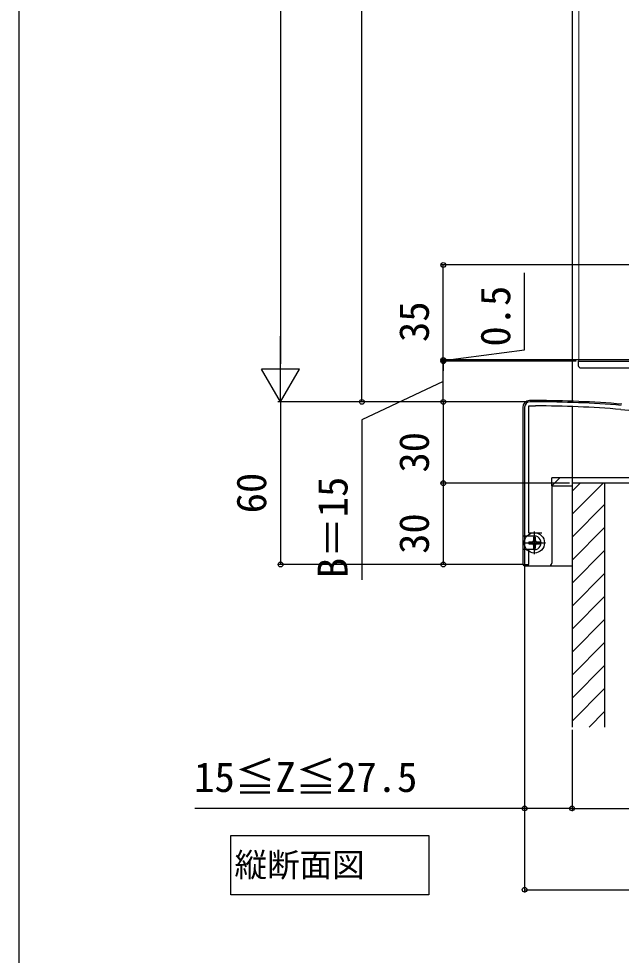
# Model space of a CAD drawing. Units: millimetres, scale not verified. Extents: x -875 to 875, y -1300 to 1292.
# Drawn here: x -875 to -652.8, y -66.3 to 279.3 of the extents above; entities that cross this region are included whole.
import ezdxf
from ezdxf.enums import TextEntityAlignment as Align

# ---------------------------------------------------------------- set-up
doc = ezdxf.new("R2010")
doc.units = ezdxf.units.MM
doc.header["$LTSCALE"] = 8
for name, color, linetype in [('0-1_USER1', 3, 'Continuous'), ('0-2_YKK_11', 7, 'Continuous'), ('0-5_YKK_13', 4, 'Continuous'), ('0-7_YKK_D', 6, 'Continuous'), ('0-8_YKK_ZWAK', 7, 'Continuous'), ('0-9_YSS_K', 3, 'Continuous')]:
    doc.layers.add(name, color=color, linetype=linetype)
doc.layers.add('0-4_YKK_12', color=2, linetype='Continuous', lineweight=18)
doc.styles.add('ＭＳ ゴシック', font='')
doc.styles.get('ＭＳ ゴシック').set_extended_font_data('MS Gothic')

msp = doc.modelspace()

# ---------------------------------------------------------------- linework, layer by layer
at = {"layer": '0-1_USER1'}
msp.add_lwpolyline([(-796.796, -36.093), (-796.796, -22.093), (-723.81, -22.093), (-723.81, -43.975), (-796.796, -43.975)], close=True, dxfattribs=at)
at = {"layer": '0-2_YKK_11'}
for p, q in [((-684.438, 137.907), (-686.438, 137.907)), ((-684.838, 88.407), (-684.838, 83.407)), ((-687.338, 85.907), (-682.338, 85.907))]:
    msp.add_line(p, q, dxfattribs=at)
for points in [[(-688.438, 135.907), (-688.438, 77.907), (-686.838, 77.907), (-686.838, 83.507)], [(-682.038, 89.407), (-686.838, 89.407), (-686.838, 136.407), (-684.438, 136.407)], [(-652.916, 135.108), (-588.894, 129.773), (-588.702, 129.877), (-588.154, 129.832), (-587.981, 129.697), (-490.038, 121.535), (-490.038, 89.407), (-494.454, 89.407), (-494.937, 89.036)]]:
    msp.add_lwpolyline(points, dxfattribs=at)
for centre, radius, start, end in [((-686.437, 135.907), 2, 90.00001, 179.99999), ((-684.438, -246.794), 384.701, 85.28146, 89.99999), ((-684.437, -246.792), 383.199, 85.28153, 90.00001)]:
    msp.add_arc(centre, radius, start, end, dxfattribs=at)
at = {"layer": '0-4_YKK_12'}
msp.add_lwpolyline([(-668.438, 943.907), (-643.438, 943.907), (-643.438, 152.907), (-668.438, 152.907)], close=True, dxfattribs=at)
at = {"layer": '0-5_YKK_13'}
for p, q in [((-668.738, 152.907), (-643.138, 152.907)), ((-668.738, 152.907), (-668.642, 151.346)), ((-667.644, 150.407), (-644.231, 150.407)), ((-684.398, 138.386), (-686.638, 138.386)), ((-684.398, 138.386), (-686.638, 138.386)), ((-689.138, 135.886), (-689.137, 78.386)), ((-689.138, 135.886), (-689.138, 88.386)), ((-638.437, 109.886), (-678.438, 109.886)), ((-678.438, 106.886), (-678.438, 109.886)), ((-678.437, 106.886), (-675.437, 109.886)), ((-638.437, 109.886), (-675.437, 109.886)), ((-678.438, 106.886), (-670.938, 106.886)), ((-678.437, 106.886), (-678.437, 78.386)), ((-684.837, 81.736), (-684.837, 90.036)), ((-684.838, 88.386), (-689.137, 88.386)), ((-685.187, 87.936), (-684.487, 87.936)), ((-685.187, 87.936), (-685.187, 86.736)), ((-684.487, 87.936), (-684.487, 86.736)), ((-689.138, 83.386), (-689.138, 78.386)), ((-684.838, 83.386), (-689.137, 83.386)), ((-688.987, 85.886), (-680.687, 85.886)), ((-686.888, 86.236), (-686.888, 85.536)), ((-686.888, 86.236), (-685.687, 86.236)), ((-686.888, 85.536), (-685.687, 85.536)), ((-685.187, 85.036), (-685.187, 83.836)), ((-685.187, 83.836), (-684.487, 83.836)), ((-684.487, 85.036), (-684.487, 83.836)), ((-683.987, 86.236), (-682.787, 86.236)), ((-683.987, 85.536), (-682.787, 85.536)), ((-682.787, 86.236), (-682.787, 85.536)), ((-688.138, 77.386), (-670.938, 77.386)), ((-688.137, 77.386), (-679.437, 77.386))]:
    msp.add_line(p, q, dxfattribs=at)
msp.add_circle((-684.837, 85.886), 3.75, dxfattribs=at)
msp.add_circle((-684.837, 85.886), 3.75, dxfattribs=at)
for centre, radius, start, end in [((-667.644, 151.407), 1, 183.5, 270), ((-686.638, 135.886), 2.5, 90, 180), ((-686.638, 135.886), 2.5, 90, 180), ((-684.398, -246.814), 385.2, 85.25473, 90), ((-684.398, -246.814), 385.2, 85.25473, 90), ((-685.687, 86.736), 0.5, 270, 0), ((-684.838, 85.886), 2.5, 269.98978, 90.01022), ((-683.987, 86.736), 0.5, 180, 270), ((-685.687, 85.036), 0.5, 0, 90), ((-683.987, 85.036), 0.5, 90, 180), ((-688.138, 78.386), 1, 180, 270), ((-688.137, 78.386), 1, 180, 270), ((-679.437, 78.386), 1, 270, 0)]:
    msp.add_arc(centre, radius, start, end, dxfattribs=at)
at = {"layer": '0-7_YKK_D'}
for p, q in [((-778.437, 974.907), (-778.437, 151.907)), ((-748.437, 137.907), (-748.437, 888.907)), ((-644.138, 188.407), (-719.437, 188.407)), ((-718.437, 153.407), (-718.437, 188.407)), ((-778.437, 137.907), (-778.437, 162.156)), ((-718.437, 153.407), (-718.437, 156.907)), ((-644.138, 153.407), (-719.437, 153.407)), ((-644.138, 153.407), (-719.437, 153.407)), ((-694.437, 152.907), (-719.437, 152.907)), ((-669.438, 152.907), (-719.437, 152.907)), ((-718.437, 153.407), (-718.437, 152.907)), ((-718.437, 153.407), (-718.437, 152.907)), ((-718.437, 137.907), (-718.437, 152.907)), ((-718.437, 152.907), (-718.437, 149.407)), ((-778.437, 137.907), (-785.437, 150.031)), ((-771.437, 150.031), (-785.437, 150.031)), ((-778.437, 137.907), (-771.437, 150.031)), ((-687.438, 137.907), (-779.437, 137.907)), ((-687.438, 137.907), (-779.437, 137.907)), ((-778.437, 137.907), (-778.437, 77.907)), ((-687.438, 137.907), (-749.437, 137.907)), ((-687.438, 137.907), (-719.437, 137.907)), ((-687.438, 137.907), (-719.437, 137.907)), ((-718.437, 137.907), (-718.437, 107.907)), ((-671.938, 107.907), (-719.437, 107.907)), ((-671.938, 107.907), (-719.437, 107.907)), ((-718.437, 107.907), (-718.437, 77.907)), ((-688.938, 77.907), (-779.437, 77.907)), ((-688.938, 77.907), (-719.437, 77.907)), ((-688.437, 77.407), (-688.437, -13.093)), ((-688.437, 77.407), (-688.437, -43.093)), ((-670.938, 16.907), (-670.938, -13.093)), ((-670.938, 16.907), (-670.938, -13.093)), ((-670.938, -12.093), (-505.938, -12.093)), ((-688.437, -42.093), (-488.438, -42.093))]:
    msp.add_line(p, q, dxfattribs=at)
for points in [[(-718.437, 153.157), (-688.438, 157.081), (-688.438, 185.456)], [(-718.437, 145.407), (-748.437, 131.267), (-748.437, 72.295)], [(-670.938, -12.093), (-688.437, -12.093), (-810, -12.093)]]:
    msp.add_lwpolyline(points, dxfattribs=at)
for centre in [(-718.437, 188.407), (-718.437, 153.407), (-718.437, 153.407), (-718.437, 152.907), (-718.437, 152.907), (-748.437, 137.907), (-718.437, 137.907), (-718.437, 137.907), (-718.437, 107.907), (-718.437, 107.907), (-778.437, 77.907), (-718.437, 77.907), (-688.437, -12.093), (-670.938, -12.093), (-670.938, -12.093), (-688.437, -42.093)]:
    msp.add_circle(centre, 0.875, dxfattribs=at)
at = {"layer": '0-8_YKK_ZWAK'}
msp.add_line((-875, 1250.4), (-875, -1299.6), dxfattribs=at)
at = {"layer": '0-9_YSS_K'}
for p, q in [((-670.938, 828.407), (-670.938, 137.67)), ((-670.938, 136.169), (-670.938, 107.907)), ((-659.519, 107.907), (-670.938, 96.489)), ((-668.005, 107.907), (-670.938, 104.974)), ((-658.938, 107.907), (-658.938, 17.907)), ((-658.937, 100.003), (-670.938, 88.003)), ((-658.937, 91.518), (-670.938, 79.518)), ((-658.938, 83.033), (-670.938, 71.033)), ((-658.938, 74.548), (-670.938, 62.548)), ((-658.938, 66.062), (-670.938, 54.062)), ((-658.938, 57.577), (-670.938, 45.577)), ((-658.938, 49.092), (-670.938, 37.092)), ((-658.937, 40.606), (-670.938, 28.606)), ((-658.937, 32.121), (-670.938, 20.121)), ((-658.938, 23.636), (-664.667, 17.907))]:
    msp.add_line(p, q, dxfattribs=at)
for points in [[(-658.938, 107.907), (-670.938, 107.907), (-670.938, 17.907)], [(-640.938, 107.907), (-658.938, 107.907), (-658.938, 17.907)]]:
    msp.add_lwpolyline(points, dxfattribs=at)

# ---------------------------------------------------------------- texts
at = {"layer": '0-1_USER1', "style": 'ＭＳ ゴシック'}
msp.add_text('縦断面図', height=8.798, dxfattribs=at).set_placement((-795.432, -39.991), align=Align.BOTTOM_LEFT)
at = {"layer": '0-7_YKK_D', "style": 'ＭＳ ゴシック'}
for s, p in [('0.5', (-690.438, 158.314)), ('35', (-720.437, 159.998)), ('30', (-720.437, 111.827)), ('60', (-780.437, 96.785)), ('B＝15', (-750.437, 72.846)), ('30', (-720.437, 81.827))]:
    msp.add_text(s, height=11, rotation=90, dxfattribs=at).set_placement(p, align=Align.BOTTOM_LEFT)
msp.add_text('15≦Z≦27.5', height=11, dxfattribs=at).set_placement((-810.301, -9.326), align=Align.BOTTOM_LEFT)

doc.saveas('drawing.dxf')
